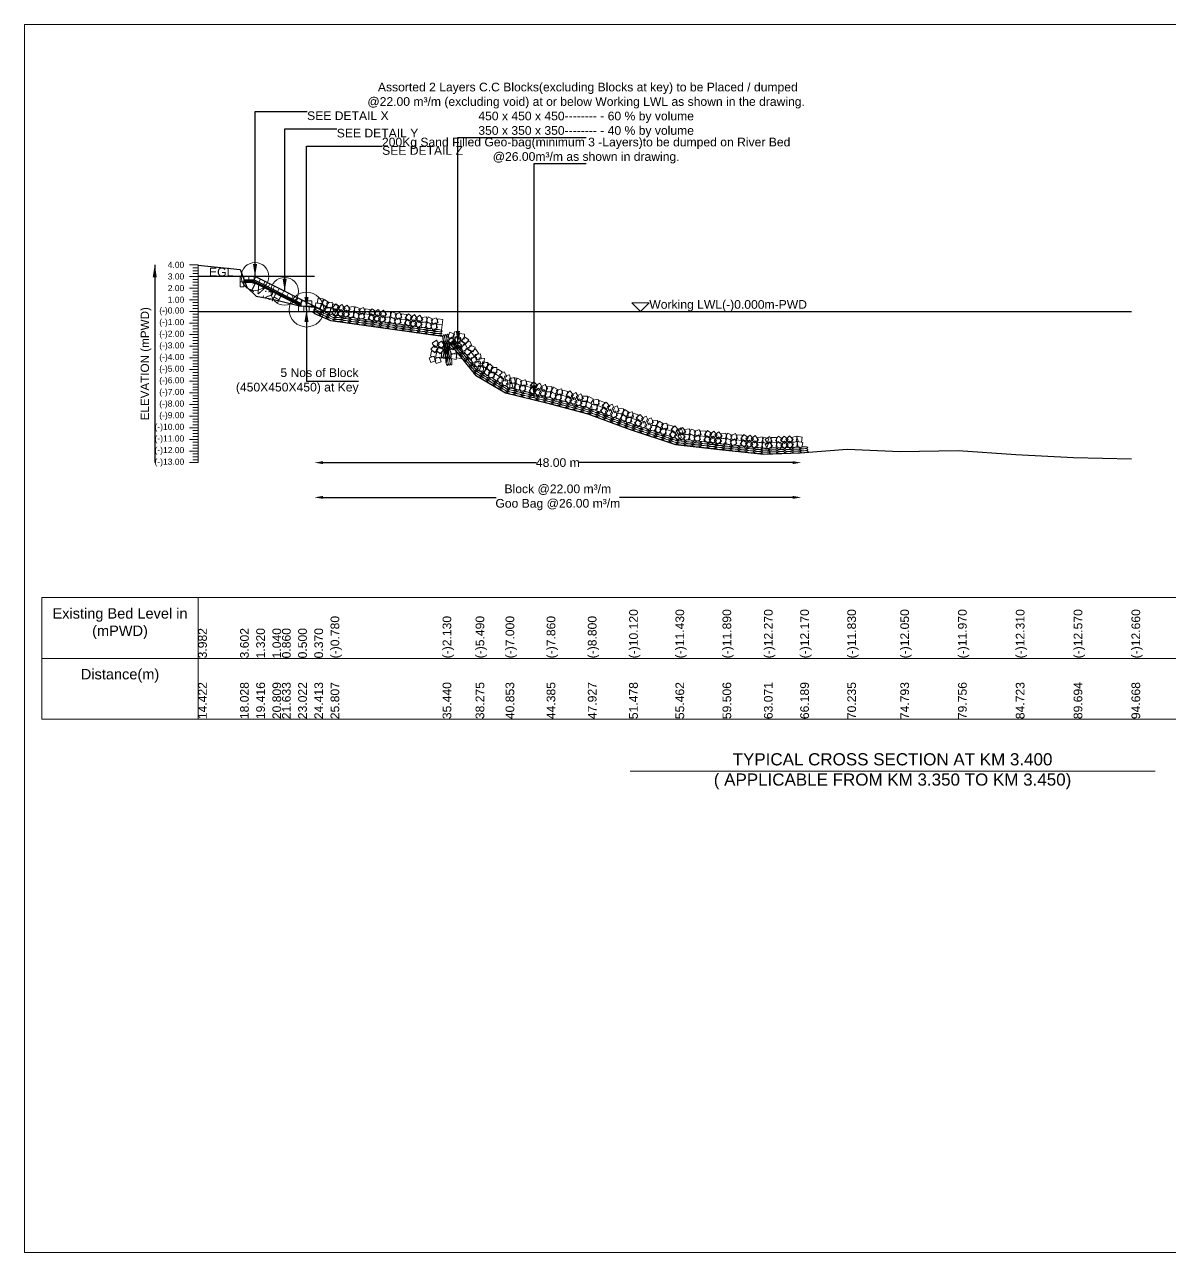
# Model space of a CAD drawing. Header units: inches. Extents: x 89000 to 380017, y -7071 to 0.
# Drawn here: x 340000 to 346595, y -7071 to 0 of the extents above; entities that cross this region are included whole.
import ezdxf

# ---------------------------------------------------------------- set-up
doc = ezdxf.new("R2010")
doc.units = ezdxf.units.IN
doc.header["$LTSCALE"] = 7
doc.header["$MEASUREMENT"] = 0
doc.header["$PDMODE"] = 3
for name, color, linetype, lineweight in [('Cross section Data Border', 7, 'Continuous', 9), ('Cross Section Labels', 7, 'Continuous', 9), ('Existing_Bed_Level for Xsection', 7, 'Continuous', 25), ('Long Section Labels', 7, 'Continuous', 9)]:
    doc.layers.add(name, color=color, linetype=linetype, lineweight=lineweight)
doc.styles.get("Standard").update_dxf_attribs({"font": 'arial.ttf'})
doc.dimstyles.new('Appron Lebeling Style', dxfattribs={"dimtxt": 50, "dimasz": 50, "dimexe": 0.18, "dimexo": 0.0625, "dimgap": 0.09, "dimtad": 0, "dimtih": 1, "dimtoh": 1, "dimdec": 4, "dimzin": 0, "dimdsep": 46, "dimtxsty": 'Standard', "dimcen": 0.09, "dimse1": 1, "dimse2": 1, "dimadec": 0, "dimazin": 0, "dimtfac": 1, "dimtdec": 4, "dimtofl": 0, "dimtmove": 0, "dimatfit": 3, "dimfxl": 1, "dimtolj": 1, "dimtzin": 0, "dimarcsym": 0})
doc.dimstyles.get("Standard").update_dxf_attribs({"dimtxt": 0.18, "dimasz": 0.18, "dimexe": 0.18, "dimexo": 0.0625, "dimgap": 0.09, "dimtad": 0, "dimtih": 1, "dimtoh": 1, "dimdec": 4, "dimzin": 0, "dimdsep": 46, "dimtxsty": 'Standard', "dimcen": 0.09, "dimadec": 0, "dimazin": 0, "dimtfac": 1, "dimtdec": 4, "dimtofl": 0, "dimtmove": 0, "dimatfit": 3, "dimfxl": 1, "dimtolj": 1, "dimtzin": 0, "dimarcsym": 0})

# ---------------------------------------------------------------- blocks, each defined once
blk = doc.blocks.new('*D59')
at = {"layer": 'Cross Section Labels', "color": 0, "lineweight": -2, "transparency": 16777216}
for p, q in [((341719.4, -2522.8), (342948.4, -2522.8)), ((344424.5, -2522.8), (343195.5, -2522.8))]:
    blk.add_line(p, q, dxfattribs=at)
at = {"layer": 'Cross Section Labels', "color": 0, "transparency": 16777216}
for points in [[(341719.4, -2514.4), (341719.4, -2531.1), (341669.4, -2522.8)], [(344424.5, -2514.4), (344424.5, -2531.1), (344474.5, -2522.8)]]:
    blk.add_solid(points, dxfattribs=at)
at = {"layer": 'Defpoints', "color": 0, "transparency": 16777216}
for p in [(341669.4, -1651.8), (344474.5, -2466.7), (344474.5, -2522.8)]:
    blk.add_point(p, dxfattribs=at)
at = {"layer": 'Cross Section Labels', "color": 0, "transparency": 16777216, "insert": (343071.9, -2522.8), "char_height": 50, "attachment_point": 5}
blk.add_mtext('\\A1;48.00 m', dxfattribs=at)
blk = doc.blocks.new('*D60')
at = {"layer": 'Cross Section Labels', "color": 0, "lineweight": -2, "transparency": 16777216}
for p, q in [((341719.4, -2722.8), (342716.3, -2722.8)), ((344424.5, -2722.8), (343427.6, -2722.8))]:
    blk.add_line(p, q, dxfattribs=at)
at = {"layer": 'Cross Section Labels', "color": 0, "transparency": 16777216}
for points in [[(341719.4, -2714.4), (341719.4, -2731.1), (341669.4, -2722.8)], [(344424.5, -2714.4), (344424.5, -2731.1), (344474.5, -2722.8)]]:
    blk.add_solid(points, dxfattribs=at)
at = {"layer": 'Defpoints', "color": 0, "transparency": 16777216}
for p in [(341669.4, -1651.8), (344474.5, -2466.7), (344474.5, -2722.8)]:
    blk.add_point(p, dxfattribs=at)
at = {"layer": 'Cross Section Labels', "color": 0, "transparency": 16777216, "insert": (343071.9, -2722.8), "char_height": 50, "attachment_point": 5}
blk.add_mtext('\\A1;Block @22.00 m³/m ^JGoo Bag @26.00 m³/m ', dxfattribs=at)

msp = doc.modelspace()

# ---------------------------------------------------------------- linework, layer by layer
at = {"layer": 'Cross section Data Border'}
msp.add_lwpolyline([(340100, -3300), (347480.01547, -3300), (347480.01547, -4000), (340100, -4000)], close=True, dxfattribs=at)
for points in [[(341000, -3300), (341000, -4000)], [(340100, -3650), (347480.01547, -3650)]]:
    msp.add_lwpolyline(points, dxfattribs=at)
at = {"layer": 'Cross Section Labels'}
for points in [[(340000, 0), (350000, 0), (350000, -7071), (340000, -7071)], [(343548.99071, -1651.78), (343598.99071, -1601.78), (343498.99071, -1601.78)]]:
    msp.add_lwpolyline(points, close=True, dxfattribs=at)
msp.add_lwpolyline([(343488, -4300), (345000, -4300), (346512, -4300)], dxfattribs=at)
for centre, radius in [((341327.69071, -1450.78), 80), ((341498.54071, -1536.205), 80), ((341624.16571, -1641.73), 100)]:
    msp.add_circle(centre, radius, dxfattribs=at)
at = {"layer": 'Existing_Bed_Level for Xsection'}
for points in [[(341000, -1384.986), (341241.57194, -1410.446), (341279.9843, -1512.286), (341334.61694, -1563.34), (341427.89195, -1582.1), (341483.14387, -1594.16), (341576.16809, -1618.28), (341669.39071, -1626.99), (341669.39071, -1663.84), (341762.77964, -1704.04), (342408.19831, -1794.49), (342427.96642, -1945.24), (342449.43161, -1836.7), (342598.15859, -2019.61), (342770.88982, -2120.78), (343007.48596, -2178.4), (343244.82313, -2241.38), (343482.74836, -2329.82), (343749.64606, -2417.59), (344020.6345, -2448.41), (344259.49526, -2473.87), (344468.3835, -2467.17), (344739.47861, -2444.39), (345044.84646, -2459.13), (345377.35605, -2453.77), (345710.15851, -2476.55), (346043.20517, -2493.97), (346376.45756, -2500)], [(341669.39071, -1450.78), (341000, -1450.78)], [(341729.69071, -1651.78), (341331.93474, -1452.90201), (341327.69071, -1450.78), (341322.94574, -1450.78), (341262.64574, -1450.78)], [(341262.64574, -1470.88), (341322.94574, -1470.88), (341594.01571, -1606.41498)], [(341262.64574, -1477.58), (341321.36409, -1477.58), (341594.01571, -1613.90581)], [(341262.64574, -1484.28), (341319.78243, -1484.28), (341594.01571, -1621.39664)], [(341000, -1651.78), (346376.45756, -1651.78)]]:
    msp.add_lwpolyline(points, dxfattribs=at)
at = {"layer": 'Long Section Labels'}
for points in [[(341000, -1383.78), (340950, -1383.78)], [(341000, -1400.53), (340970, -1400.53)], [(341000, -2522.78), (341000, -2455.78), (341000, -2388.78), (341000, -2321.78), (341000, -2254.78), (341000, -2187.78), (341000, -2120.78), (341000, -2053.78), (341000, -1986.78), (341000, -1919.78), (341000, -1852.78), (341000, -1785.78), (341000, -1718.78), (341000, -1651.78), (341000, -1584.78), (341000, -1517.78), (341000, -1450.78), (341000, -1383.78)], [(341000, -1450.78), (340950, -1450.78)], [(341000, -1417.28), (340970, -1417.28)], [(341000, -1434.03), (340970, -1434.03)], [(341000, -1467.53), (340970, -1467.53)], [(341000, -1484.28), (340970, -1484.28)], [(341000, -1517.78), (340950, -1517.78)], [(341000, -1501.03), (340970, -1501.03)], [(341000, -1534.53), (340970, -1534.53)], [(341000, -1551.28), (340970, -1551.28)], [(341000, -1584.78), (340950, -1584.78)], [(341000, -1568.03), (340970, -1568.03)], [(341000, -1601.53), (340970, -1601.53)], [(341000, -1618.28), (340970, -1618.28)], [(341000, -1651.78), (340950, -1651.78)], [(341000, -1635.03), (340970, -1635.03)], [(341000, -1668.53), (340970, -1668.53)], [(341000, -1685.28), (340970, -1685.28)], [(341000, -1718.78), (340950, -1718.78)], [(341000, -1702.03), (340970, -1702.03)], [(341000, -1735.53), (340970, -1735.53)], [(341000, -1752.28), (340970, -1752.28)], [(341000, -1785.78), (340950, -1785.78)], [(341000, -1769.03), (340970, -1769.03)], [(341000, -1802.53), (340970, -1802.53)], [(341000, -1819.28), (340970, -1819.28)], [(341000, -1836.03), (340970, -1836.03)], [(341000, -1852.78), (340950, -1852.78)], [(341000, -1869.53), (340970, -1869.53)], [(341000, -1886.28), (340970, -1886.28)], [(341000, -1903.03), (340970, -1903.03)], [(341000, -1919.78), (340950, -1919.78)], [(341000, -1936.53), (340970, -1936.53)], [(341000, -1953.28), (340970, -1953.28)], [(341000, -1970.03), (340970, -1970.03)], [(341000, -1986.78), (340950, -1986.78)], [(341000, -2003.53), (340970, -2003.53)], [(341000, -2020.28), (340970, -2020.28)], [(341000, -2037.03), (340970, -2037.03)], [(341000, -2053.78), (340950, -2053.78)], [(341000, -2120.78), (340950, -2120.78)], [(341000, -2070.53), (340970, -2070.53)], [(341000, -2087.28), (340970, -2087.28)], [(341000, -2104.03), (340970, -2104.03)], [(341000, -2187.78), (340950, -2187.78)], [(341000, -2137.53), (340970, -2137.53)], [(341000, -2154.28), (340970, -2154.28)], [(341000, -2171.03), (340970, -2171.03)], [(341000, -2254.78), (340950, -2254.78)], [(341000, -2204.53), (340970, -2204.53)], [(341000, -2221.28), (340970, -2221.28)], [(341000, -2238.03), (340970, -2238.03)], [(341000, -2321.78), (340950, -2321.78)], [(341000, -2271.53), (340970, -2271.53)], [(341000, -2288.28), (340970, -2288.28)], [(341000, -2305.03), (340970, -2305.03)], [(341000, -2388.78), (340950, -2388.78)], [(341000, -2338.53), (340970, -2338.53)], [(341000, -2355.28), (340970, -2355.28)], [(341000, -2372.03), (340970, -2372.03)], [(341000, -2455.78), (340950, -2455.78)], [(341000, -2405.53), (340970, -2405.53)], [(341000, -2422.28), (340970, -2422.28)], [(341000, -2439.03), (340970, -2439.03)], [(341000, -2472.53), (340970, -2472.53)], [(341000, -2522.78), (340950, -2522.78)], [(341000, -2489.28), (340970, -2489.28)], [(341000, -2506.03), (340970, -2506.03)]]:
    msp.add_lwpolyline(points, dxfattribs=at)
for points in [[(341262.64574, -1450.78), (341242.54574, -1450.78), (341242.54574, -1480.93), (341262.64574, -1480.93)], [(341262.64574, -1480.93), (341242.54574, -1480.93), (341242.54574, -1511.08), (341262.64574, -1511.08)], [(341292.79574, -1450.78), (341262.64574, -1450.78), (341262.64574, -1470.88), (341292.79574, -1470.88)], [(341322.94574, -1450.78), (341292.79574, -1450.78), (341292.79574, -1470.88), (341322.94574, -1470.88)], [(341358.90172, -1466.3855), (341331.93474, -1452.90201), (341322.94574, -1470.88), (341349.91272, -1484.36349)], [(341385.8687, -1479.86899), (341358.90172, -1466.3855), (341349.91272, -1484.36349), (341376.8797, -1497.84698)], [(341412.83568, -1493.35248), (341385.8687, -1479.86899), (341376.8797, -1497.84698), (341403.84668, -1511.33047)], [(341439.80266, -1506.83597), (341412.83568, -1493.35248), (341403.84668, -1511.33047), (341430.81366, -1524.81396)], [(341466.76964, -1520.31946), (341439.80266, -1506.83597), (341430.81366, -1524.81396), (341457.78064, -1538.29745)], [(341493.73662, -1533.80295), (341466.76964, -1520.31946), (341457.78064, -1538.29745), (341484.74762, -1551.78094)], [(341520.7036, -1547.28644), (341493.73662, -1533.80295), (341484.74762, -1551.78094), (341511.7146, -1565.26443)], [(341547.67058, -1560.76993), (341520.7036, -1547.28644), (341511.7146, -1565.26443), (341538.68158, -1578.74792)], [(341574.63756, -1574.25342), (341547.67058, -1560.76993), (341538.68158, -1578.74792), (341565.64856, -1592.23141)], [(341601.60454, -1587.73691), (341574.63756, -1574.25342), (341565.64856, -1592.23141), (341592.61554, -1605.7149)], [(341609.09071, -1621.63), (341578.94071, -1621.63), (341578.94071, -1651.78), (341609.09071, -1651.78)], [(341624.16571, -1591.48), (341594.01571, -1591.48), (341594.01571, -1621.63), (341624.16571, -1621.63)], [(341639.24071, -1621.63), (341609.09071, -1621.63), (341609.09071, -1651.78), (341639.24071, -1651.78)], [(341654.31571, -1591.48), (341624.16571, -1591.48), (341624.16571, -1621.63), (341654.31571, -1621.63)], [(341669.39071, -1621.63), (341639.24071, -1621.63), (341639.24071, -1651.78), (341669.39071, -1651.78)], [(341708.71911, -1607.05234), (341678.88327, -1602.71128), (341674.5422, -1632.54712), (341704.37805, -1636.88819)], [(341720.6399, -1579.35907), (341690.80405, -1575.01801), (341686.46299, -1604.85385), (341716.29884, -1609.19492)], [(341740.49766, -1629.23368), (341716.83709, -1610.54679), (341698.1502, -1634.20736), (341721.81077, -1652.89425)], [(341752.41845, -1601.54041), (341728.75788, -1582.85352), (341710.07099, -1606.51409), (341733.73156, -1625.20098)], [(341772.15828, -1599.22275), (341742.2127, -1602.72775), (341745.7177, -1632.67333), (341775.66328, -1629.16832)], [(341806.43829, -1619.98258), (341778.74502, -1608.06179), (341766.82423, -1635.75507), (341794.5175, -1647.67585)], [(341816.68529, -1625.83937), (341792.90839, -1607.30071), (341774.36974, -1631.0776), (341798.14663, -1649.61626)], [(341828.35294, -1611.53109), (341804.27396, -1629.67565), (341822.41853, -1653.75464), (341846.49751, -1635.61007)], [(341876.35809, -1639.77764), (341858.19435, -1615.71311), (341834.12983, -1633.87685), (341852.29356, -1657.94137)], [(341898.21768, -1624.20404), (341868.2946, -1627.89612), (341871.98668, -1657.8192), (341901.90976, -1654.12712)], [(341934.72576, -1637.20589), (341906.97029, -1625.43064), (341895.19505, -1653.18611), (341922.95052, -1664.96136)], [(341760.23749, -1626.91602), (341730.29191, -1630.42102), (341733.79691, -1660.3666), (341763.74249, -1656.8616)], [(341794.5175, -1647.67585), (341766.82423, -1635.75507), (341754.90344, -1663.44834), (341782.59672, -1675.36913)], [(341812.50091, -1655.69759), (341788.72401, -1637.15893), (341770.18536, -1660.93583), (341793.96225, -1679.47448)], [(341824.16856, -1641.38931), (341800.08958, -1659.53388), (341818.23415, -1683.61286), (341842.31313, -1665.4683)], [(341872.17371, -1669.63586), (341854.00997, -1645.57134), (341829.94545, -1663.73507), (341848.10918, -1687.79959)], [(341894.0333, -1654.06226), (341864.11022, -1657.75434), (341867.8023, -1687.67743), (341897.72538, -1683.98535)], [(341930.54138, -1667.06411), (341902.78591, -1655.28887), (341891.01067, -1683.04434), (341918.76614, -1694.81958)], [(341948.96842, -1659.61584), (341921.01148, -1670.90443), (341932.30008, -1698.86137), (341960.25701, -1687.57277)], [(341953.15279, -1629.75761), (341925.19586, -1641.04621), (341936.48446, -1669.00314), (341964.44139, -1657.71455)], [(341987.51377, -1670.58606), (341957.65555, -1666.40168), (341953.47117, -1696.2599), (341983.32939, -1700.44428)], [(341991.69815, -1640.72784), (341961.83993, -1636.54346), (341957.65555, -1666.40168), (341987.51377, -1670.58606)], [(342021.50847, -1684.98824), (341997.73157, -1666.44958), (341979.19292, -1690.22648), (342002.96981, -1708.76514)], [(342025.69285, -1655.13002), (342001.91595, -1636.59136), (341983.3773, -1660.36826), (342007.15419, -1678.90691)], [(342033.17612, -1670.67997), (342009.09714, -1688.82453), (342027.24171, -1712.90351), (342051.32069, -1694.75895)], [(342037.3605, -1640.82174), (342013.28152, -1658.96631), (342031.42609, -1683.04529), (342055.50507, -1664.90072)], [(342081.18127, -1698.92651), (342063.01753, -1674.86199), (342038.95301, -1693.02572), (342057.11674, -1717.09025)], [(342085.36565, -1669.06829), (342067.20191, -1645.00377), (342043.13739, -1663.1675), (342061.30112, -1687.23202)], [(342103.04086, -1683.35291), (342073.11778, -1687.04499), (342076.80986, -1716.96808), (342106.73294, -1713.276)], [(342107.22524, -1653.49469), (342077.30216, -1657.18677), (342080.99424, -1687.10986), (342110.91732, -1683.41778)], [(342139.54894, -1696.35476), (342111.79347, -1684.57952), (342100.01823, -1712.33499), (342127.7737, -1724.11023)], [(342143.73332, -1666.49654), (342115.97785, -1654.72129), (342104.20261, -1682.47676), (342131.95808, -1694.25201)], [(342157.97598, -1688.90649), (342130.01904, -1700.19508), (342141.30764, -1728.15202), (342169.26457, -1716.86342)], [(342162.16036, -1659.04827), (342134.20342, -1670.33686), (342145.49202, -1698.2938), (342173.44895, -1687.0052)], [(342196.52133, -1699.87671), (342166.66311, -1695.69233), (342162.47873, -1725.55055), (342192.33695, -1729.73493)], [(342200.70571, -1670.01849), (342170.84749, -1665.83411), (342166.66311, -1695.69233), (342196.52133, -1699.87671)], [(342230.51603, -1714.27889), (342206.73913, -1695.74024), (342188.20048, -1719.51713), (342211.97737, -1738.05579)], [(342234.70041, -1684.42067), (342210.92351, -1665.88201), (342192.38486, -1689.65891), (342216.16175, -1708.19756)], [(342246.36806, -1670.1124), (342222.28908, -1688.25696), (342240.43365, -1712.33594), (342264.51263, -1694.19138)], [(342294.37321, -1698.35894), (342276.20947, -1674.29442), (342252.14495, -1692.45815), (342270.30868, -1716.52267)], [(342316.2328, -1682.78534), (342286.30972, -1686.47742), (342290.0018, -1716.40051), (342319.92488, -1712.70843)], [(342352.74088, -1695.78719), (342324.98541, -1684.01195), (342313.21017, -1711.76742), (342340.96564, -1723.54266)], [(342371.16792, -1688.33892), (342343.21098, -1699.62751), (342354.49958, -1727.58445), (342382.45651, -1716.29585)], [(342409.71327, -1699.30914), (342379.85505, -1695.12476), (342375.67067, -1724.98298), (342405.52889, -1729.16736)], [(342242.18368, -1699.97062), (342218.1047, -1718.11518), (342236.24927, -1742.19416), (342260.32825, -1724.0496)], [(342290.18883, -1728.21717), (342272.02509, -1704.15264), (342247.96057, -1722.31637), (342266.1243, -1746.3809)], [(342312.04842, -1712.64357), (342282.12534, -1716.33565), (342285.81742, -1746.25873), (342315.7405, -1742.56665)], [(342348.5565, -1725.64541), (342320.80103, -1713.87017), (342309.02579, -1741.62564), (342336.78126, -1753.40088)], [(342366.98354, -1718.19714), (342339.0266, -1729.48574), (342350.3152, -1757.44267), (342378.27213, -1746.15408)], [(342405.52889, -1729.16736), (342375.67067, -1724.98298), (342371.48629, -1754.84121), (342401.34451, -1759.02559)], [(342347.11769, -1834.92548), (342363.88587, -1859.98243), (342388.94282, -1843.21425), (342372.17464, -1818.1573)], [(342376.69485, -1840.77475), (342393.46304, -1865.8317), (342418.51998, -1849.06351), (342401.7518, -1824.00657)], [(342465.62313, -1811.11998), (342477.15861, -1783.26401), (342449.30264, -1771.72852), (342437.76716, -1799.58449)], [(342482.52235, -1818.55484), (342458.61946, -1800.17892), (342440.24354, -1824.08181), (342464.14643, -1842.45773)], [(342468.08333, -1872.3496), (342486.44021, -1848.43208), (342462.52269, -1830.0752), (342444.16581, -1853.99272)], [(342495.5172, -1807.19992), (342507.05268, -1779.34395), (342479.19671, -1767.80846), (342467.66123, -1795.66443)], [(342512.41642, -1814.63478), (342488.51353, -1796.25886), (342470.13762, -1820.16175), (342494.04051, -1838.53767)], [(342497.9774, -1868.42953), (342516.33428, -1844.51202), (342492.41676, -1826.15514), (342474.05989, -1850.07266)], [(342508.68761, -1831.50419), (342511.76696, -1801.51186), (342481.77463, -1798.43251), (342478.69528, -1828.42484)], [(342535.30153, -1834.97955), (342510.87057, -1817.31176), (342493.20279, -1841.74272), (342517.63374, -1859.41051)], [(342532.0804, -1812.48315), (342535.15975, -1782.49081), (342505.16741, -1779.41146), (342502.08806, -1809.4038)], [(342558.69432, -1815.95851), (342534.26336, -1798.29072), (342516.59557, -1822.72168), (342541.02653, -1840.38947)], [(342576.58302, -1850.33702), (342564.27013, -1822.81585), (342536.74895, -1835.12874), (342549.06185, -1862.64992)], [(342331.357, -1918.38178), (342341.06288, -1946.9268), (342369.60791, -1937.22093), (342359.90203, -1908.6759)], [(342344.46777, -1880.51098), (342338.61851, -1910.08814), (342368.19567, -1915.93741), (342374.04494, -1886.36024)], [(342360.75038, -1847.37581), (342340.90977, -1870.07764), (342363.6116, -1889.91824), (342383.4522, -1867.21642)], [(342374.04494, -1886.36024), (342368.19567, -1915.93741), (342397.77283, -1921.78667), (342403.6221, -1892.20951)], [(342390.32754, -1853.22508), (342370.48694, -1875.9269), (342393.18876, -1895.76751), (342413.02937, -1873.06568)], [(342488.91697, -1889.27113), (342477.38773, -1861.41258), (342449.52918, -1872.94181), (342461.05841, -1900.80037)], [(342486.10943, -1927.9235), (342490.06609, -1898.03425), (342460.17684, -1894.07759), (342456.22018, -1923.96684)], [(342518.81104, -1885.35107), (342507.28181, -1857.49251), (342479.42325, -1869.02175), (342490.95248, -1896.88031)], [(342516.0035, -1924.00344), (342519.96016, -1894.11419), (342490.07091, -1890.15753), (342486.11425, -1920.04678)], [(342553.19024, -1869.35806), (342540.87734, -1841.83689), (342513.35617, -1854.14978), (342525.66906, -1881.67096)], [(342571.75812, -1876.44793), (342543.59546, -1865.68283), (342532.83037, -1893.84549), (342560.99302, -1904.61058)], [(342592.5222, -1910.72537), (342573.50116, -1887.33258), (342550.10837, -1906.35362), (342569.12941, -1929.74641)], [(342595.1509, -1857.42689), (342566.98825, -1846.66179), (342556.22315, -1874.82445), (342584.38581, -1885.58954)], [(342615.91498, -1891.70433), (342596.89394, -1868.31154), (342573.50116, -1887.33258), (342592.5222, -1910.72537)], [(342631.00938, -1925.39738), (342626.21524, -1895.63097), (342596.44884, -1900.42511), (342601.24298, -1930.19151)], [(342360.93417, -1924.23105), (342370.64004, -1952.77607), (342399.18507, -1943.07019), (342389.47919, -1914.52517)], [(342607.61659, -1944.41842), (342602.82246, -1914.65202), (342573.05605, -1919.44615), (342577.85019, -1949.21255)], [(342625.90392, -1941.88175), (342595.91404, -1938.77852), (342592.81081, -1968.76839), (342622.80068, -1971.87162)], [(342641.8349, -1995.2537), (342644.91425, -1965.26137), (342614.92191, -1962.18202), (342611.84256, -1992.17435)], [(342649.2967, -1922.86071), (342619.30683, -1919.75748), (342616.2036, -1949.74735), (342646.19347, -1952.85058)], [(342656.66396, -1975.4076), (342627.589, -1967.42831), (342619.60971, -1996.50328), (342648.68467, -2004.48257)], [(342671.90173, -1949.3916), (342642.82677, -1941.41231), (342634.84748, -1970.48727), (342663.92244, -1978.46656)], [(342665.22768, -1976.23266), (342668.30703, -1946.24033), (342638.3147, -1943.16098), (342635.23535, -1973.15331)], [(342685.47167, -2001.33064), (342664.29026, -1979.87439), (342642.83402, -2001.05579), (342664.01542, -2022.51204)], [(342700.70944, -1975.31463), (342679.52804, -1953.85838), (342658.07179, -1975.03979), (342679.25319, -1996.49603)], [(342720.58445, -1975.44351), (342690.43515, -1975.23716), (342690.2288, -2005.38645), (342720.3781, -2005.5928)], [(342705.34667, -2001.45952), (342675.19738, -2001.25317), (342674.99103, -2031.40246), (342705.14032, -2031.60881)], [(342736.81175, -2026.27965), (342710.79574, -2011.04187), (342695.55797, -2037.05788), (342721.57398, -2052.29566)], [(342752.04953, -2000.26364), (342726.03352, -1985.02587), (342710.79574, -2011.04187), (342736.81175, -2026.27965)], [(342762.76222, -2052.54056), (342747.83489, -2026.34519), (342721.63952, -2041.27252), (342736.56684, -2067.46789)], [(342777.99999, -2026.52456), (342763.07267, -2000.32918), (342736.87729, -2015.25651), (342751.80462, -2041.45188)], [(342778.99893, -2043.75251), (342749.82507, -2051.36226), (342757.43482, -2080.53612), (342786.60868, -2072.92637)], [(342794.23671, -2017.7365), (342765.06285, -2025.34625), (342772.67259, -2054.52011), (342801.84646, -2046.91037)], [(342827.87105, -2062.13349), (342820.23807, -2032.9657), (342791.07028, -2040.59867), (342798.70325, -2069.76647)], [(342831.95275, -2034.93067), (342801.81081, -2035.62747), (342802.5076, -2065.76942), (342832.64955, -2065.07262)], [(342866.98619, -2051.50011), (342840.53991, -2037.02197), (342826.06176, -2063.46825), (342852.50805, -2077.94639)], [(342886.06281, -2045.92205), (342857.12151, -2054.37328), (342865.57274, -2083.31458), (342894.51404, -2074.86335)], [(342812.63327, -2088.1495), (342805.00029, -2058.98171), (342775.8325, -2066.61468), (342783.46548, -2095.78248)], [(342824.81862, -2064.22447), (342794.67667, -2064.92127), (342795.37347, -2095.06321), (342825.51541, -2094.36642)], [(342859.85205, -2080.79391), (342833.40577, -2066.31577), (342818.92763, -2092.76205), (342845.37391, -2107.24019)], [(342878.92868, -2075.21584), (342849.98737, -2083.66707), (342858.4386, -2112.60838), (342887.37991, -2104.15715)], [(342916.1914, -2089.96642), (342886.89761, -2082.83228), (342879.76347, -2112.12608), (342909.05727, -2119.26021)], [(342923.32554, -2060.67262), (342894.03174, -2053.53848), (342886.89761, -2082.83228), (342916.1914, -2089.96642)], [(342948.58461, -2107.67919), (342926.77004, -2086.867), (342905.95786, -2108.68158), (342927.77243, -2129.49376)], [(342955.71875, -2078.38539), (342933.90418, -2057.57321), (342913.09199, -2079.38778), (342934.90657, -2100.19996)], [(342961.61788, -2094.60268), (342935.8532, -2110.26167), (342951.51219, -2136.02635), (342977.27687, -2120.36736)], [(342968.75201, -2065.30888), (342942.98734, -2080.96788), (342958.64633, -2106.73255), (342984.411, -2091.07356)], [(343006.57468, -2127.485), (342990.89518, -2101.7328), (342965.14298, -2117.4123), (342980.82249, -2143.1645)], [(343013.70882, -2098.1912), (342998.02931, -2072.439), (342972.27712, -2088.11851), (342987.95662, -2113.8707)], [(343029.87521, -2114.16341), (342999.73326, -2114.86021), (343000.43006, -2145.00216), (343030.572, -2144.30536)], [(343037.00934, -2084.86962), (343006.8674, -2085.56641), (343007.56419, -2115.70836), (343037.70614, -2115.01156)], [(343065.8735, -2131.91971), (343039.72949, -2116.9026), (343024.71238, -2143.04661), (343050.85639, -2158.06372)], [(343073.60649, -2102.77827), (343047.46249, -2087.76117), (343032.44538, -2113.90517), (343058.58939, -2128.92228)], [(343092.79343, -2097.59235), (343063.685, -2105.44866), (343071.54132, -2134.5571), (343100.64975, -2126.70078)], [(343129.74602, -2113.1035), (343100.60459, -2105.3705), (343092.87159, -2134.51194), (343122.01303, -2142.24493)], [(343161.76942, -2131.47643), (343140.38596, -2110.22154), (343119.13107, -2131.605), (343140.51453, -2152.85989)], [(343175.06794, -2118.66978), (343148.98775, -2133.79745), (343164.11542, -2159.87764), (343190.19561, -2144.74997)], [(343085.06043, -2126.73378), (343055.952, -2134.5901), (343063.80832, -2163.69853), (343092.91675, -2155.84221)], [(343122.01303, -2142.24493), (343092.87159, -2134.51194), (343085.13859, -2163.65337), (343114.28003, -2171.38637)], [(343154.03642, -2160.61787), (343132.65296, -2139.36298), (343111.39807, -2160.74643), (343132.78153, -2182.00132)], [(343167.33494, -2147.81122), (343141.25475, -2162.93889), (343156.38242, -2189.01908), (343182.46261, -2173.89141)], [(343211.6084, -2181.60799), (343196.45997, -2155.53986), (343170.39183, -2170.68829), (343185.54027, -2196.75643)], [(343219.3414, -2152.46656), (343204.19296, -2126.39843), (343178.12483, -2141.54686), (343193.27326, -2167.61499)], [(343235.17705, -2168.76674), (343205.02715, -2168.84565), (343205.10606, -2198.99554), (343235.25595, -2198.91664)], [(343242.91004, -2139.6253), (343212.76015, -2139.70421), (343212.83905, -2169.85411), (343242.98895, -2169.7752)], [(343269.86354, -2186.05069), (343243.71954, -2171.03358), (343228.70243, -2197.17759), (343254.84644, -2212.19469)], [(343277.59654, -2156.90925), (343251.45253, -2141.89215), (343236.43543, -2168.03615), (343262.57944, -2183.05326)], [(343294.67556, -2185.40779), (343264.94558, -2190.42285), (343269.96064, -2220.15283), (343299.69062, -2215.13777)], [(343305.18045, -2157.14705), (343275.45047, -2162.16211), (343280.46554, -2191.89209), (343310.19552, -2186.87703)], [(343340.46656, -2176.14654), (343312.20582, -2165.64164), (343301.70092, -2193.90239), (343329.96166, -2204.40729)], [(343370.57065, -2197.51956), (343351.33468, -2174.30319), (343328.11831, -2193.53917), (343347.35429, -2216.75553)], [(343385.04127, -2186.05386), (343357.62482, -2198.59822), (343370.16919, -2226.01466), (343397.58563, -2213.4703)], [(343329.96166, -2204.40729), (343301.70092, -2193.90239), (343291.19602, -2222.16313), (343319.45676, -2232.66803)], [(343360.06576, -2225.7803), (343340.82978, -2202.56393), (343317.61341, -2221.79991), (343336.84939, -2245.01628)], [(343374.53637, -2214.3146), (343347.11992, -2226.85896), (343359.66429, -2254.27541), (343387.08073, -2241.73104)], [(343415.34739, -2252.22003), (343402.7812, -2224.81358), (343375.37475, -2237.37977), (343387.94095, -2264.78622)], [(343425.85229, -2223.95928), (343413.2861, -2196.55284), (343385.87965, -2209.11903), (343398.44584, -2236.52548)], [(343440.04368, -2241.70945), (343410.02646, -2238.88293), (343407.19995, -2268.90015), (343437.21717, -2271.72666)], [(343450.54858, -2213.4487), (343420.53136, -2210.62219), (343417.70485, -2240.63941), (343447.72207, -2243.46592)], [(343472.90342, -2262.25514), (343448.328, -2244.78884), (343430.8617, -2269.36425), (343455.43711, -2286.83055)], [(343483.40831, -2233.9944), (343458.8329, -2216.5281), (343441.3666, -2241.10351), (343465.94201, -2258.56981)], [(343492.50076, -2258.94207), (343462.77078, -2263.95714), (343467.78585, -2293.68711), (343497.51582, -2288.67205)], [(343503.00566, -2230.68133), (343473.27568, -2235.69639), (343478.29074, -2265.42637), (343508.02072, -2260.41131)], [(343535.19283, -2247.61943), (343506.55177, -2238.20074), (343497.13308, -2266.84181), (343525.77414, -2276.26049)], [(343566.09069, -2267.82796), (343545.98268, -2245.36264), (343523.51736, -2265.47065), (343543.62536, -2287.93597)], [(343580.11317, -2255.81835), (343553.19545, -2269.39991), (343566.77701, -2296.31763), (343593.69473, -2282.73608)], [(343525.77414, -2276.26049), (343497.13308, -2266.84181), (343487.71439, -2295.48287), (343516.35546, -2304.90156)], [(343556.672, -2296.46903), (343536.56399, -2274.00371), (343514.09867, -2294.11171), (343534.20667, -2316.57704)], [(343570.69448, -2284.45942), (343543.77676, -2298.04098), (343557.35832, -2324.9587), (343584.27604, -2311.37715)], [(343612.92241, -2320.77971), (343599.31943, -2293.87281), (343572.41253, -2307.4758), (343586.01552, -2334.3827)], [(343622.3411, -2292.13864), (343608.73812, -2265.23174), (343581.83122, -2278.83473), (343595.43421, -2305.74163)], [(343637.19958, -2309.33426), (343607.09636, -2307.6554), (343605.4175, -2337.75862), (343635.52072, -2339.43748)], [(343646.61827, -2280.69319), (343616.51505, -2279.01433), (343614.83619, -2309.11755), (343644.93941, -2310.79642)], [(343670.81949, -2328.61092), (343645.59539, -2312.09525), (343629.07972, -2337.31935), (343654.30382, -2353.83502)], [(343680.23818, -2299.96985), (343655.01408, -2283.45418), (343638.49841, -2308.67828), (343663.72251, -2325.19395)], [(343690.27612, -2324.55234), (343660.7592, -2330.69838), (343666.90523, -2360.2153), (343696.42216, -2354.06926)], [(343699.69481, -2295.91127), (343670.17789, -2302.05731), (343676.32392, -2331.57423), (343705.84084, -2325.4282)], [(343726.26162, -2342.19132), (343697.62055, -2332.77263), (343688.20186, -2361.4137), (343716.84293, -2370.83239)], [(343735.68031, -2313.55025), (343707.03924, -2304.13156), (343697.62055, -2332.77263), (343726.26162, -2342.19132)], [(343766.57816, -2333.75879), (343746.47016, -2311.29347), (343724.00484, -2331.40147), (343744.11284, -2353.86679)], [(343780.60065, -2321.74918), (343753.68293, -2335.33074), (343767.26449, -2362.24846), (343794.18221, -2348.6669)], [(343809.21876, -2344.44993), (343790.4358, -2320.86555), (343766.85142, -2339.64851), (343785.63437, -2363.23289)], [(343830.66626, -2328.31353), (343800.84923, -2332.78197), (343805.31766, -2362.599), (343835.1347, -2358.13057)], [(343867.49989, -2340.36227), (343839.44779, -2329.31227), (343828.3978, -2357.36437), (343856.44989, -2368.41436)], [(343885.72714, -2332.43765), (343858.07301, -2344.44894), (343870.0843, -2372.10308), (343897.73843, -2360.09179)], [(343757.15947, -2362.39986), (343737.05147, -2339.93454), (343714.58615, -2360.04254), (343734.69415, -2382.50786)], [(343771.18196, -2350.39025), (343744.26424, -2363.97181), (343757.8458, -2390.88953), (343784.76352, -2377.30797)], [(343805.81171, -2374.40681), (343787.02875, -2350.82243), (343763.44437, -2369.60538), (343782.22732, -2393.18977)], [(343827.25922, -2358.27041), (343797.44218, -2362.73885), (343801.91062, -2392.55588), (343831.72765, -2388.08745)], [(343864.09284, -2370.31914), (343836.04074, -2359.26915), (343824.99075, -2387.32125), (343853.04284, -2398.37124)], [(343882.32009, -2362.39453), (343854.66596, -2374.40582), (343866.67725, -2402.05996), (343894.33139, -2390.04867)], [(343921.13751, -2372.35938), (343891.18063, -2368.95233), (343887.77359, -2398.90921), (343917.73046, -2402.31626)], [(343924.54456, -2342.4025), (343894.58768, -2338.99545), (343891.18063, -2368.95233), (343921.13751, -2372.35938)], [(343955.49499, -2385.87329), (343931.24437, -2367.95877), (343913.32986, -2392.2094), (343937.58048, -2410.12391)], [(343958.90204, -2355.91641), (343934.65142, -2338.0019), (343916.73691, -2362.25252), (343940.98753, -2380.16703)], [(343966.78689, -2371.26664), (343943.18755, -2390.03081), (343961.95172, -2413.63014), (343985.55105, -2394.86597)], [(343970.19393, -2341.30976), (343946.5946, -2360.07393), (343965.35877, -2383.67326), (343988.9581, -2364.9091)], [(344015.50985, -2398.25615), (343996.72689, -2374.67177), (343973.14251, -2393.45473), (343991.92547, -2417.03911)], [(344018.9169, -2368.29928), (344000.13394, -2344.71489), (343976.54956, -2363.49785), (343995.33252, -2387.08223)], [(344036.95736, -2382.11975), (344007.14032, -2386.58819), (344011.60876, -2416.40523), (344041.42579, -2411.93679)], [(344040.36441, -2352.16288), (344010.54737, -2356.63131), (344015.01581, -2386.44835), (344044.83284, -2381.97991)], [(344073.40689, -2393.79473), (344045.27751, -2382.94296), (344034.42575, -2411.07234), (344062.55513, -2421.9241)], [(344076.60245, -2363.81455), (344048.47308, -2352.96279), (344037.62132, -2381.09216), (344065.75069, -2391.94393)], [(344091.57777, -2385.74168), (344064.00908, -2397.94782), (344076.21522, -2425.51651), (344103.78391, -2413.31037)], [(344094.77333, -2355.76151), (344067.20465, -2367.96765), (344079.41079, -2395.53634), (344106.97948, -2383.3302)], [(344130.46454, -2395.43236), (344100.48436, -2392.23679), (344097.2888, -2422.21697), (344127.26897, -2425.41253)], [(344133.6601, -2365.45218), (344103.67993, -2362.25662), (344100.48436, -2392.23679), (344130.46454, -2395.43236)], [(344164.91653, -2408.70348), (344140.54009, -2390.96054), (344122.79716, -2415.33698), (344147.17359, -2433.07992)], [(344168.1121, -2378.7233), (344143.73566, -2360.98037), (344125.99272, -2385.35681), (344150.36916, -2403.09974)], [(344176.10506, -2394.01751), (344152.63873, -2412.94775), (344171.56897, -2436.41408), (344195.0353, -2417.48384)], [(344179.30063, -2364.03734), (344155.8343, -2382.96757), (344174.76454, -2406.4339), (344198.23087, -2387.50367)], [(344225.01727, -2420.66253), (344206.06836, -2397.21128), (344182.61711, -2416.1602), (344201.56603, -2439.61144)], [(344228.21284, -2390.68235), (344209.26392, -2367.2311), (344185.81268, -2386.18002), (344204.76159, -2409.63127)], [(344249.54594, -2374.395), (344219.76118, -2379.07374), (344224.43992, -2408.8585), (344254.22468, -2404.17976)], [(344286.46368, -2386.18351), (344258.3343, -2375.33175), (344247.48254, -2403.46112), (344275.61191, -2414.31289)], [(344291.0098, -2372.82324), (344265.38632, -2388.71221), (344281.27529, -2414.3357), (344306.89877, -2398.44673)], [(344291.97636, -2402.95774), (344266.35287, -2418.84671), (344282.24184, -2444.4702), (344307.86532, -2428.58123)], [(344330.86102, -2377.06239), (344300.72652, -2378.02894), (344301.69307, -2408.16345), (344331.82758, -2407.1969)], [(344366.81321, -2385.45899), (344340.22417, -2371.24471), (344326.00989, -2397.83375), (344352.59893, -2412.04802)], [(344367.77976, -2415.59349), (344341.19072, -2401.37922), (344326.97645, -2427.96825), (344353.56548, -2442.18253)], [(344375.87108, -2369.37124), (344355.23747, -2391.35479), (344377.22102, -2411.9884), (344397.85464, -2390.00485)], [(344376.83763, -2399.50574), (344356.20402, -2421.48929), (344378.18758, -2442.1229), (344398.82119, -2420.13935)], [(344427.98859, -2389.02133), (344405.98862, -2368.40523), (344385.37252, -2390.4052), (344407.3725, -2411.0213)], [(344428.95515, -2419.15583), (344406.95517, -2398.53973), (344386.33907, -2420.53971), (344408.33905, -2441.15581)], [(344446.87356, -2369.94943), (344418.01778, -2378.68822), (344426.75656, -2407.544), (344455.61235, -2398.80521)], [(344447.84011, -2400.08393), (344418.98433, -2408.82272), (344427.72312, -2437.6785), (344456.5789, -2428.93971)], [(344480.35144, -2375.79604), (344450.67871, -2370.45267), (344445.33533, -2400.1254), (344475.00806, -2405.46877)], [(344482.87603, -2405.84016), (344453.2033, -2400.49679), (344447.85993, -2430.16952), (344477.53266, -2435.51289)], [(344246.35038, -2404.37518), (344216.56562, -2409.05391), (344221.24435, -2438.83867), (344251.02911, -2434.15994)], [(344283.26811, -2416.16369), (344255.13874, -2405.31192), (344244.28697, -2433.4413), (344272.41635, -2444.29306)], [(344331.82758, -2407.1969), (344301.69307, -2408.16345), (344302.65962, -2438.29795), (344332.79413, -2437.3314)]]:
    msp.add_lwpolyline(points, close=True, dxfattribs=at)
for centre, major_axis in [((341681.04582, -1662.65682), (20.48071, -8.81608)), ((341685.54923, -1652.19492), (20.48071, -8.81608)), ((341690.05264, -1641.73301), (20.48071, -8.81608)), ((341722.00725, -1680.28899), (20.48071, -8.81608)), ((341726.51065, -1669.82708), (20.48071, -8.81608)), ((341731.01406, -1659.36518), (20.48071, -8.81608)), ((341762.96867, -1697.92116), (20.48071, -8.81608)), ((341767.47208, -1687.45925), (20.48071, -8.81608)), ((341771.97549, -1676.99735), (20.48071, -8.81608)), ((341805.50973, -1704.27761), (22.08181, -3.09458)), ((341807.09049, -1692.99784), (22.08181, -3.09458)), ((341808.67126, -1681.71806), (22.08181, -3.09458)), ((341851.25412, -1699.187), (22.08181, -3.09458)), ((341852.83489, -1687.90723), (22.08181, -3.09458)), ((341896.99852, -1694.09639), (22.08181, -3.09458)), ((341941.16215, -1700.28555), (22.08181, -3.09458)), ((341849.67336, -1710.46677), (22.08181, -3.09458)), ((341893.83699, -1716.65593), (22.08181, -3.09458)), ((341895.41775, -1705.37616), (22.08181, -3.09458)), ((341938.00062, -1722.8451), (22.08181, -3.09458)), ((341939.58138, -1711.56532), (22.08181, -3.09458)), ((341982.16425, -1729.03426), (22.08181, -3.09458)), ((341983.74501, -1717.75448), (22.08181, -3.09458)), ((341985.32578, -1706.47471), (22.08181, -3.09458)), ((342026.32788, -1735.22342), (22.08181, -3.09458)), ((342027.90864, -1723.94364), (22.08181, -3.09458)), ((342029.48941, -1712.66387), (22.08181, -3.09458)), ((342070.4915, -1741.41258), (22.08181, -3.09458)), ((342072.07227, -1730.13281), (22.08181, -3.09458)), ((342073.65303, -1718.85303), (22.08181, -3.09458)), ((342114.65513, -1747.60174), (22.08181, -3.09458)), ((342116.2359, -1736.32197), (22.08181, -3.09458)), ((342117.81666, -1725.04219), (22.08181, -3.09458)), ((342158.81876, -1753.7909), (22.08181, -3.09458)), ((342160.39953, -1742.51113), (22.08181, -3.09458)), ((342161.98029, -1731.23136), (22.08181, -3.09458)), ((342202.98239, -1759.98006), (22.08181, -3.09458)), ((342204.56316, -1748.70029), (22.08181, -3.09458)), ((342206.14392, -1737.42052), (22.08181, -3.09458)), ((342247.14602, -1766.16922), (22.08181, -3.09458)), ((342248.72679, -1754.88945), (22.08181, -3.09458)), ((342250.30755, -1743.60968), (22.08181, -3.09458)), ((342291.30965, -1772.35839), (22.08181, -3.09458)), ((342292.89042, -1761.07861), (22.08181, -3.09458)), ((342294.47118, -1749.79884), (22.08181, -3.09458)), ((342337.05404, -1767.26777), (22.08181, -3.09458)), ((342338.63481, -1755.988), (22.08181, -3.09458)), ((342381.21767, -1773.45693), (22.08181, -3.09458)), ((342382.79844, -1762.17716), (22.08181, -3.09458)), ((342335.47328, -1778.54755), (22.08181, -3.09458)), ((342379.63691, -1784.73671), (22.08181, -3.09458)), ((342415.7896, -1808.57918), (2.8991, -22.10833)), ((342416.69596, -1855.4556), (4.32586, 21.87396)), ((342421.58781, -1852.79583), (2.8991, -22.10833)), ((342427.08292, -1807.09826), (2.8991, -22.10833)), ((342427.86955, -1857.66533), (4.32586, 21.87396)), ((342432.88113, -1851.31492), (2.8991, -22.10833)), ((342439.04315, -1859.87505), (4.32586, 21.87396)), ((342438.37623, -1805.61735), (2.8991, -22.10833)), ((342444.17444, -1849.83401), (2.8991, -22.10833)), ((342466.3701, -1848.50452), (14.06712, -17.30027)), ((342475.20738, -1841.31879), (14.06712, -17.30027)), ((342484.04465, -1834.13306), (14.06712, -17.30027)), ((342408.04424, -1899.20351), (4.32586, 21.87396)), ((342419.21784, -1901.41324), (4.32586, 21.87396)), ((342427.38602, -1897.01249), (2.8991, -22.10833)), ((342430.39143, -1903.62296), (4.32586, 21.87396)), ((342438.67933, -1895.53157), (2.8991, -22.10833)), ((342449.97265, -1894.05066), (2.8991, -22.10833)), ((342494.50433, -1883.10505), (14.06712, -17.30027)), ((342503.34161, -1875.91932), (14.06712, -17.30027)), ((342512.17888, -1868.73359), (14.06712, -17.30027)), ((342522.63857, -1917.70558), (14.06712, -17.30027)), ((342531.47584, -1910.51985), (14.06712, -17.30027)), ((342540.31312, -1903.33413), (14.06712, -17.30027)), ((342433.18423, -1941.22914), (2.8991, -22.10833)), ((342444.47754, -1939.74823), (2.8991, -22.10833)), ((342455.77086, -1938.26732), (2.8991, -22.10833)), ((342550.7728, -1952.30611), (14.06712, -17.30027)), ((342559.61007, -1945.12038), (14.06712, -17.30027)), ((342568.44735, -1937.93466), (14.06712, -17.30027)), ((342578.90703, -1986.90664), (14.06712, -17.30027)), ((342587.74431, -1979.72092), (14.06712, -17.30027)), ((342596.58158, -1972.53519), (14.06712, -17.30027)), ((342607.14252, -2018.27201), (19.24028, -11.26918)), ((342612.89901, -2008.44374), (19.24028, -11.26918)), ((342618.6555, -1998.61547), (19.24028, -11.26918)), ((342645.62309, -2040.81037), (19.24028, -11.26918)), ((342651.37958, -2030.9821), (19.24028, -11.26918)), ((342657.13607, -2021.15383), (19.24028, -11.26918)), ((342684.10365, -2063.34873), (19.24028, -11.26918)), ((342689.86015, -2053.52046), (19.24028, -11.26918)), ((342695.61664, -2043.69219), (19.24028, -11.26918)), ((342722.58422, -2085.8871), (19.24028, -11.26918)), ((342728.34071, -2076.05883), (19.24028, -11.26918)), ((342734.09721, -2066.23056), (19.24028, -11.26918)), ((342761.06479, -2108.42546), (19.24028, -11.26918)), ((342766.82128, -2098.59719), (19.24028, -11.26918)), ((342772.57777, -2088.76892), (19.24028, -11.26918)), ((342801.26238, -2122.3154), (21.66439, -5.27609)), ((342803.9575, -2111.24885), (21.66439, -5.27609)), ((342806.65262, -2100.18231), (21.66439, -5.27609)), ((342847.28628, -2121.80103), (21.66439, -5.27609)), ((342849.9814, -2110.73449), (21.66439, -5.27609)), ((342893.31018, -2121.28666), (21.66439, -5.27609)), ((342844.59116, -2132.86758), (21.66439, -5.27609)), ((342887.91995, -2143.41976), (21.66439, -5.27609)), ((342890.61506, -2132.35321), (21.66439, -5.27609)), ((342931.24873, -2153.97193), (21.66439, -5.27609)), ((342933.94385, -2142.90539), (21.66439, -5.27609)), ((342936.63896, -2131.83884), (21.66439, -5.27609)), ((342974.57751, -2164.52411), (21.66439, -5.27609)), ((342977.27263, -2153.45756), (21.66439, -5.27609)), ((342979.96775, -2142.39102), (21.66439, -5.27609)), ((343017.97222, -2175.29055), (21.55171, -5.71898)), ((343020.89358, -2164.28156), (21.55171, -5.71898)), ((343023.81493, -2153.27257), (21.55171, -5.71898)), ((343061.07564, -2186.72851), (21.55171, -5.71898)), ((343063.997, -2175.71952), (21.55171, -5.71898)), ((343066.91835, -2164.71053), (21.55171, -5.71898)), ((343104.17907, -2198.16647), (21.55171, -5.71898)), ((343107.10042, -2187.15748), (21.55171, -5.71898)), ((343110.02177, -2176.1485), (21.55171, -5.71898)), ((343150.20384, -2198.59544), (21.55171, -5.71898)), ((343153.1252, -2187.58646), (21.55171, -5.71898)), ((343196.22862, -2199.02442), (21.55171, -5.71898)), ((343147.28249, -2209.60443), (21.55171, -5.71898)), ((343190.38591, -2221.04239), (21.55171, -5.71898)), ((343193.30726, -2210.03341), (21.55171, -5.71898)), ((343233.48933, -2232.48035), (21.55171, -5.71898)), ((343236.41068, -2221.47137), (21.55171, -5.71898)), ((343239.33204, -2210.46238), (21.55171, -5.71898)), ((343276.20036, -2246.96762), (20.90039, -7.76896)), ((343280.16887, -2236.29134), (20.90039, -7.76896)), ((343284.13739, -2225.61506), (20.90039, -7.76896)), ((343318.00114, -2262.50553), (20.90039, -7.76896)), ((343321.96965, -2251.82925), (20.90039, -7.76896)), ((343325.93817, -2241.15297), (20.90039, -7.76896)), ((343363.77043, -2267.36716), (20.90039, -7.76896)), ((343367.73895, -2256.69088), (20.90039, -7.76896)), ((343409.53973, -2272.22879), (20.90039, -7.76896)), ((343359.80192, -2278.04344), (20.90039, -7.76896)), ((343401.60269, -2293.58135), (20.90039, -7.76896)), ((343405.57121, -2282.90507), (20.90039, -7.76896)), ((343443.40347, -2309.11926), (20.90039, -7.76896)), ((343447.37199, -2298.44298), (20.90039, -7.76896)), ((343451.34051, -2287.7667), (20.90039, -7.76896)), ((343485.00543, -2324.56721), (21.18166, -6.96564)), ((343488.5636, -2313.74725), (21.18166, -6.96564)), ((343492.12177, -2302.92729), (21.18166, -6.96564)), ((343527.36875, -2338.4985), (21.18166, -6.96564)), ((343530.92692, -2327.67854), (21.18166, -6.96564)), ((343534.48509, -2316.85858), (21.18166, -6.96564)), ((343573.29025, -2341.60983), (21.18166, -6.96564)), ((343576.84842, -2330.78987), (21.18166, -6.96564)), ((343569.73207, -2352.42978), (21.18166, -6.96564)), ((343612.0954, -2366.36107), (21.18166, -6.96564)), ((343615.65357, -2355.54111), (21.18166, -6.96564)), ((343619.21174, -2344.72115), (21.18166, -6.96564)), ((343654.45872, -2380.29236), (21.18166, -6.96564)), ((343658.01689, -2369.4724), (21.18166, -6.96564)), ((343661.57506, -2358.65244), (21.18166, -6.96564)), ((343696.82204, -2394.22365), (21.18166, -6.96564)), ((343700.38021, -2383.40369), (21.18166, -6.96564)), ((343703.93838, -2372.58373), (21.18166, -6.96564)), ((343739.18536, -2408.15494), (21.18166, -6.96564)), ((343742.74353, -2397.33498), (21.18166, -6.96564)), ((343746.30171, -2386.51502), (21.18166, -6.96564)), ((343783.08418, -2404.19784), (22.15478, -2.5197)), ((343784.37128, -2392.88079), (22.15478, -2.5197)), ((343827.39373, -2409.23724), (22.15478, -2.5197)), ((343828.68083, -2397.9202), (22.15478, -2.5197)), ((343872.99039, -2402.9596), (22.15478, -2.5197)), ((343917.29994, -2407.99901), (22.15478, -2.5197)), ((343781.79707, -2415.51488), (22.15478, -2.5197)), ((343826.10662, -2420.55428), (22.15478, -2.5197)), ((343870.41617, -2425.59369), (22.15478, -2.5197)), ((343871.70328, -2414.27664), (22.15478, -2.5197)), ((343914.72572, -2430.63309), (22.15478, -2.5197)), ((343916.01283, -2419.31605), (22.15478, -2.5197)), ((343959.03527, -2435.6725), (22.15478, -2.5197)), ((343960.32238, -2424.35545), (22.15478, -2.5197)), ((343961.60949, -2413.03841), (22.15478, -2.5197)), ((344003.34482, -2440.7119), (22.15478, -2.5197)), ((344004.63193, -2429.39486), (22.15478, -2.5197)), ((344005.91904, -2418.07781), (22.15478, -2.5197)), ((344047.63494, -2445.5607), (22.172, -2.3633)), ((344048.84215, -2434.23485), (22.172, -2.3633)), ((344050.04937, -2422.90901), (22.172, -2.3633)), ((344091.97895, -2450.28729), (22.172, -2.3633)), ((344093.18616, -2438.96145), (22.172, -2.3633)), ((344094.39337, -2427.63561), (22.172, -2.3633)), ((344136.32296, -2455.01389), (22.172, -2.3633)), ((344137.53017, -2443.68805), (22.172, -2.3633)), ((344138.73738, -2432.3622), (22.172, -2.3633)), ((344180.66697, -2459.74049), (22.172, -2.3633)), ((344181.87418, -2448.41464), (22.172, -2.3633)), ((344183.08139, -2437.0888), (22.172, -2.3633)), ((344225.01097, -2464.46708), (22.172, -2.3633)), ((344226.21819, -2453.14124), (22.172, -2.3633)), ((344227.4254, -2441.8154), (22.172, -2.3633)), ((344267.88617, -2445.11122), (22.28614, 0.71482)), ((344268.25131, -2456.49537), (22.28614, 0.71482)), ((344268.61645, -2467.87951), (22.28614, 0.71482)), ((344312.45845, -2443.68159), (22.28614, 0.71482)), ((344312.82359, -2455.06573), (22.28614, 0.71482)), ((344313.18873, -2466.44988), (22.28614, 0.71482)), ((344357.03073, -2442.25195), (22.28614, 0.71482)), ((344357.39587, -2453.63609), (22.28614, 0.71482)), ((344357.76101, -2465.02024), (22.28614, 0.71482)), ((344401.60301, -2440.82231), (22.28614, 0.71482)), ((344401.96815, -2452.20646), (22.28614, 0.71482)), ((344402.33329, -2463.5906), (22.28614, 0.71482)), ((344446.17528, -2439.39268), (22.28614, 0.71482)), ((344446.54043, -2450.77682), (22.28614, 0.71482)), ((344446.90557, -2462.16097), (22.28614, 0.71482)), ((344489.20626, -2436.84492), (22.21929, 1.86708)), ((344490.16, -2448.19492), (22.21929, 1.86708)), ((344491.11373, -2459.54492), (22.21929, 1.86708))]:
    msp.add_ellipse(centre, major_axis=major_axis, ratio=0.255, dxfattribs=at)

# ---------------------------------------------------------------- texts
at = {"layer": 'Cross section Data Border', "char_height": 60, "width": 800, "attachment_point": 5}
for s, insert in [('Existing Bed Level in (mPWD)', (340550, -3450)), ('Distance(m)', (340550, -3750))]:
    msp.add_mtext(s, dxfattribs=dict(at, insert=insert))
at = {"layer": 'Cross Section Labels'}
for s, insert, char_height, attachment_point in [(' Assorted 2 Layers C.C Blocks(excluding Blocks at key) to be Placed / dumped^J@22.00 m³/m (excluding void) at or below Working LWL as shown in the drawing.^J450 x 450 x 450-------- - 60 % by volume^J350 x 350 x 350-------- - 40 % by volume', (343235.03895, -650), 50, 8), ('SEE DETAIL X', (341627.69071, -500), 50, 1), ('SEE DETAIL Y', (341798.54071, -600), 50, 1), ('200Kg Sand Filled Geo-bag(minimum 3 -Layers)to be dumped on River Bed^J@26.00m³/m as shown in drawing.', (343235.03895, -800), 50, 8), ('SEE DETAIL Z', (342059.84071, -700), 50, 1), ('EGL', (341202.34574, -1450.78), 50, 9), ('Working LWL(-)0.000m-PWD', (343598.99071, -1651.78), 50, 7), ('5 Nos of Block ^J(450X450X450) at Key', (341924.16571, -2053.78), 50, 6), ('TYPICAL CROSS SECTION AT KM 3.400^J( APPLICABLE FROM KM 3.350 TO KM 3.450)', (345000, -4300), 70, 5)]:
    msp.add_mtext(s, dxfattribs=dict(at, insert=insert, char_height=char_height, attachment_point=attachment_point))
at = {"layer": 'Cross Section Labels', "insert": (341398.13406, -1523.45581), "char_height": 50, "attachment_point": 2, "rotation": 333.434948823}
msp.add_mtext('1V:2H', dxfattribs=at)
at = {"layer": 'Long Section Labels', "char_height": 35, "attachment_point": 6}
for s, insert in [('4.00', (340920, -1383.78)), ('3.00', (340920, -1450.78)), ('2.00', (340920, -1517.78)), ('1.00', (340920, -1584.78)), ('(-)0.00', (340920, -1651.78)), ('(-)1.00', (340920, -1718.78)), ('(-)2.00', (340920, -1785.78)), ('(-)3.00', (340920, -1852.78)), ('(-)4.00', (340920, -1919.78)), ('(-)5.00', (340920, -1986.78)), ('(-)6.00', (340920, -2053.78)), ('(-)7.00', (340920, -2120.78)), ('(-)8.00', (340920, -2187.78)), ('(-)9.00', (340920, -2254.78)), ('(-)10.00', (340920, -2321.78)), ('(-)11.00', (340920, -2388.78)), ('(-)12.00', (340920, -2455.78)), ('(-)13.00', (340920, -2522.78))]:
    msp.add_mtext(s, dxfattribs=dict(at, insert=insert))
at = {"layer": 'Long Section Labels', "rotation": 90}
for s, insert, char_height, attachment_point in [('ELEVATION (mPWD)', (340700, -1953.28), 48, 5), ('(-)10.120', (343482.74836, -3650), 50, 1), ('(-)11.430', (343749.64606, -3650), 50, 1), ('(-)11.890', (344020.6345, -3650), 50, 1), ('(-)12.270', (344259.49526, -3650), 50, 1), ('(-)12.170', (344468.3835, -3650), 50, 1), ('(-)11.830', (344739.47861, -3650), 50, 1), ('(-)12.050', (345044.84646, -3650), 50, 1), ('(-)11.970', (345377.35605, -3650), 50, 1), ('(-)12.310', (345710.15851, -3650), 50, 1), ('(-)12.570', (346043.20517, -3650), 50, 1), ('(-)12.660', (346376.45756, -3650), 50, 1), ('(-)0.780', (341762.77964, -3650), 50, 1), ('(-)2.130', (342408.19831, -3650), 50, 1), ('(-)5.490', (342598.15859, -3650), 50, 1), ('(-)7.000', (342770.88982, -3650), 50, 1), ('(-)7.860', (343007.48596, -3650), 50, 1), ('(-)8.800', (343244.82313, -3650), 50, 1), ('3.982', (341000, -3650), 50, 1), ('3.602', (341241.57194, -3650), 50, 1), ('1.320', (341334.61694, -3650), 50, 1), ('1.040', (341427.89195, -3650), 50, 1), ('0.860', (341483.14387, -3650), 50, 1), ('0.500', (341576.16809, -3650), 50, 1), ('0.370', (341669.39071, -3650), 50, 1), ('14.422', (341000, -4000), 50, 1), ('18.028', (341241.57194, -4000), 50, 1), ('19.416', (341334.61694, -4000), 50, 1), ('20.809', (341427.89195, -4000), 50, 1), ('21.633', (341483.14387, -4000), 50, 1), ('23.022', (341576.16809, -4000), 50, 1), ('24.413', (341669.39071, -4000), 50, 1), ('24.413', (341669.39071, -4000), 50, 1), ('25.807', (341762.77964, -4000), 50, 1), ('35.440', (342408.19831, -4000), 50, 1), ('38.275', (342598.15859, -4000), 50, 1), ('40.853', (342770.88982, -4000), 50, 1), ('44.385', (343007.48596, -4000), 50, 1), ('47.927', (343244.82313, -4000), 50, 1), ('51.478', (343482.74836, -4000), 50, 1), ('55.462', (343749.64606, -4000), 50, 1), ('59.506', (344020.6345, -4000), 50, 1), ('63.071', (344259.49526, -4000), 50, 1), ('66.189', (344468.3835, -4000), 50, 1), ('70.235', (344739.47861, -4000), 50, 1), ('74.793', (345044.84646, -4000), 50, 1), ('79.756', (345377.35605, -4000), 50, 1), ('84.723', (345710.15851, -4000), 50, 1), ('89.694', (346043.20517, -4000), 50, 1), ('94.668', (346376.45756, -4000), 50, 1)]:
    msp.add_mtext(s, dxfattribs=dict(at, insert=insert, char_height=char_height, attachment_point=attachment_point))

# ---------------------------------------------------------------- dimensions: what is measured, and where the dimension line sits
at = {"layer": 'Cross Section Labels'}
for base, text, picture, middle in [((344474.49883, -2522.78), '48.00 m', '*D59', (343071.94477, -2522.78)), ((344474.49883, -2722.78), 'Block @22.00 m³/m ^JGoo Bag @26.00 m³/m ', '*D60', (343071.94477, -2722.78))]:
    dim = msp.add_linear_dim(base=base, p1=(341669.39071, -1651.78), p2=(344474.49883, -2466.65613), text=text, dimstyle='Appron Lebeling Style', dxfattribs=at)
    dim.commit()
    dim.dimension.update_dxf_attribs({"geometry": picture, "text_midpoint": middle})

# ---------------------------------------------------------------- leaders
at = {"layer": 'Cross Section Labels', "annotation_type": 0, "has_hookline": 1}
for points, hookline_direction, text_width in [([(341327.69071, -1450.78), (341327.69071, -500), (341627.60071, -500)], 0, 466.13233), ([(341498.54071, -1536.205), (341498.54071, -600), (341798.45071, -600)], 0, 466.03001), ([(341624.16571, -1641.73), (341624.16571, -700), (342059.75071, -700)], 0, 460.91405), ([(342496.44136, -1836.99313), (342496.44136, -650), (343234.94895, -650)], 0, 2510.77763), ([(342935.03895, -2149.28179), (342935.03895, -800), (343234.94895, -800)], 0, 2345.7367), ([(341624.16571, -1641.73), (341624.16571, -2053.78), (341924.25571, -2053.78)], 1, 701.90996)]:
    msp.add_leader(points, dimstyle='Standard', override={"dimasz": 72}, dxfattribs=dict(at, hookline_direction=hookline_direction, text_width=text_width))
at = {"layer": 'Long Section Labels'}
msp.add_leader([(340750, -1383.78), (340750, -2522.78)], dimstyle='Standard', override={"dimasz": 72}, dxfattribs=at)

doc.saveas('drawing.dxf')
